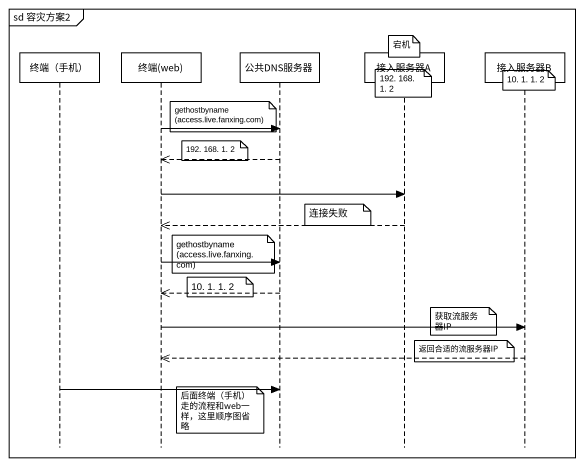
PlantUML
@startuml
mainframe sd 容灾方案2
hide footbox
participant "终端（手机）" as 终端_手机
participant "终端(web)" as 终端_web
participant 公共DNS服务器
participant 接入服务器A
participant 接入服务器B

note over 接入服务器A : 宕机
note over 接入服务器B : 10. 1. 1. 2
note over 接入服务器A : 192. 168. 1. 2
note left of 公共DNS服务器
  gethostbyname
  (access.live.fanxing.com)
end note
终端_web -> 公共DNS服务器
note right of 终端_web : 192. 168. 1. 2
公共DNS服务器 -->> 终端_web
终端_web -> 接入服务器A
note right of 公共DNS服务器 : 连接失败
接入服务器A -->> 终端_web
note left of 公共DNS服务器
  gethostbyname
  (access.live.fanxing.com)
end note
终端_web -> 公共DNS服务器
note right of 终端_web : 10. 1. 1. 2
公共DNS服务器 -->> 终端_web
note right of 接入服务器A : 获取流服务器IP
终端_web -> 接入服务器B
note right of 接入服务器A : 返回合适的流服务器IP
接入服务器B -->> 终端_web
终端_手机 -> 公共DNS服务器
note right of 终端_web : 后面终端（手机）走的流程和web一样，这里顺序图省略
@enduml
